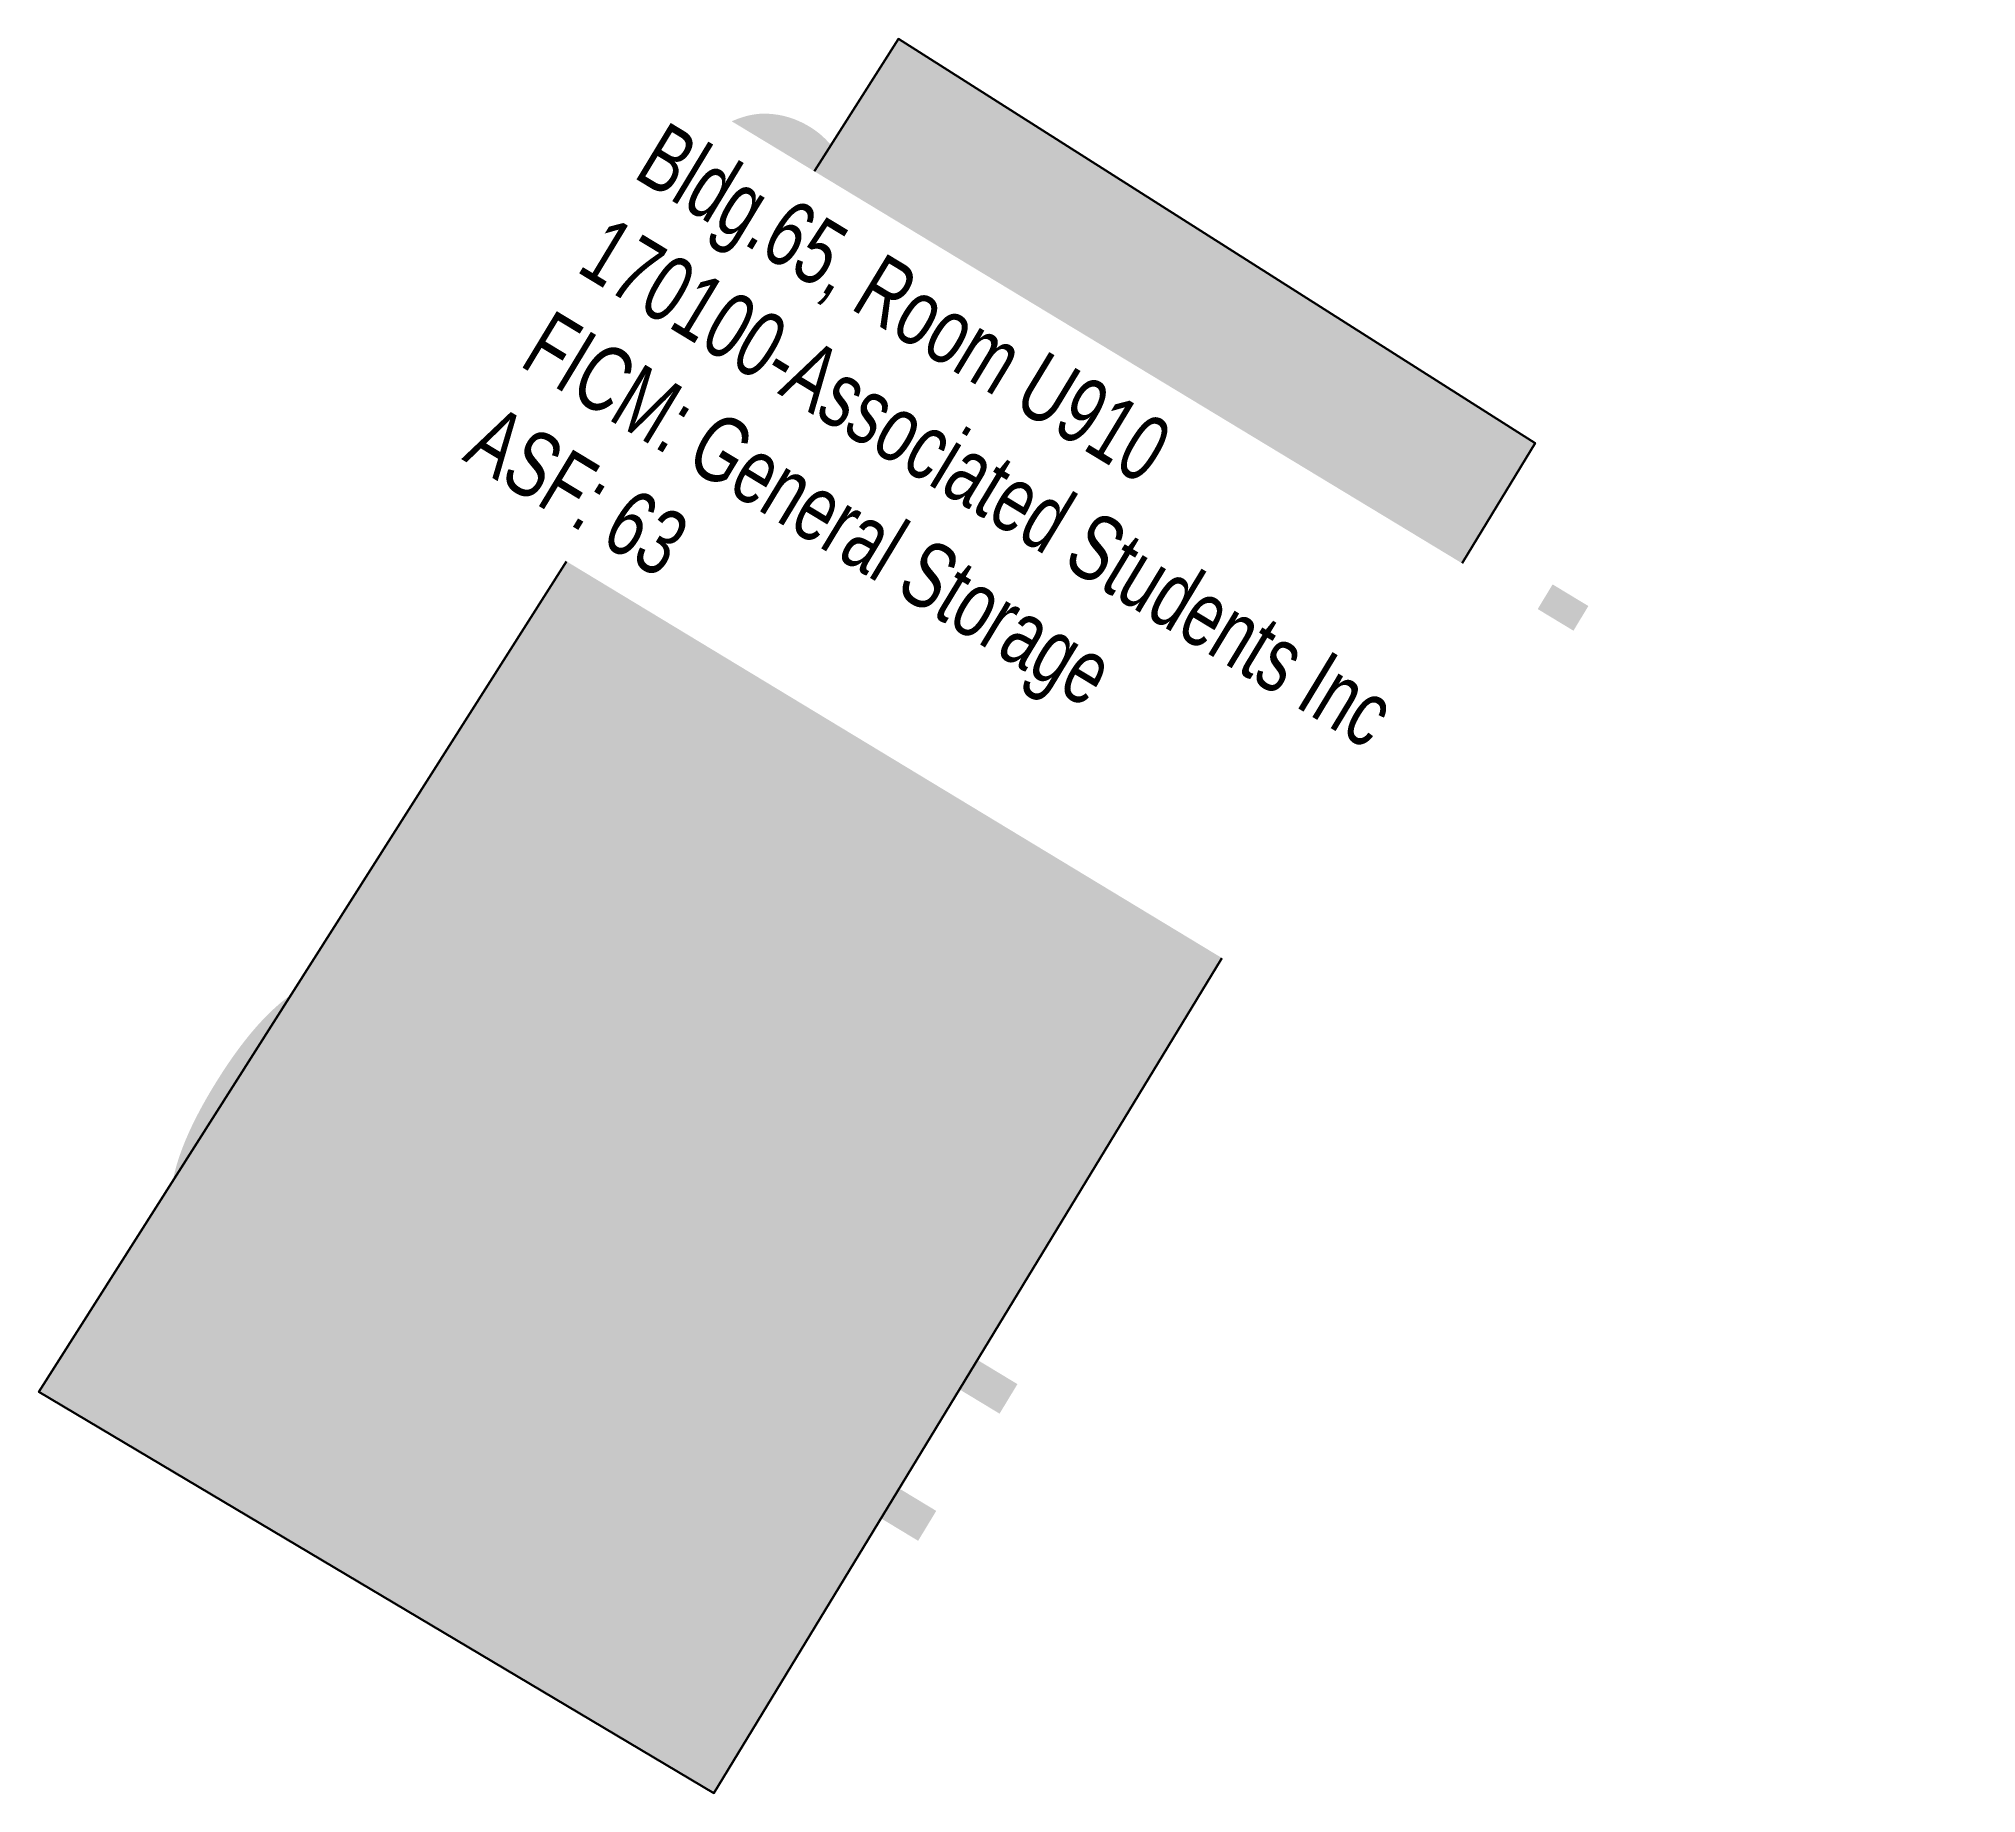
# Model space of a CAD drawing. Header units: inches. Extents: x 69219709 to 69219876, y 27673773 to 27673925.
import ezdxf
from ezdxf.enums import TextEntityAlignment as Align

# ---------------------------------------------------------------- set-up
doc = ezdxf.new("R2010")
doc.units = ezdxf.units.IN
doc.header["$MEASUREMENT"] = 0
for name, color, linetype in [('A-IDEN-RNUM', 7, 'Continuous'), ('A-IDEN-SNUM', 4, 'Continuous'), ('A-IDEN-VNUM', 4, 'Continuous'), ('A-WALL', 5, 'Continuous'), ('AREA-ASSIGN', 7, 'Continuous'), ('AREA-GROSS', 1, 'Continuous'), ('AREA-TEXT', 3, 'Continuous'), ('Rooms-Category-Color', 7, 'Continuous'), ('Rooms-College-Color', 7, 'Continuous'), ('Rooms-Department-Color', 7, 'Continuous'), ('Rooms-Division-Color', 7, 'Continuous'), ('Rooms-Information', 7, 'Continuous')]:
    doc.layers.add(name, color=color, linetype=linetype)
doc.styles.add('CP_AREA', font='arial.ttf', dxfattribs={"height": 15})
doc.styles.add('ID', font='ARIALN.TTF', dxfattribs={"width": 0.85, "height": 0.25})
doc.styles.add('ROOMSNUMBER', font='TXT.SHX', dxfattribs={"height": 1})

msp = doc.modelspace()

# ---------------------------------------------------------------- hatches: boundary and pattern name
at = {"layer": 'Rooms-Category-Color', "true_color": 0xe3c5e1}
msp.add_hatch(color=254, dxfattribs=at).paths.add_polyline_path([(69219783.03, 27673925.36), (69219838.15, 27673890.34), (69219767.05, 27673773.45), (69219708.59, 27673808.2)])
at = {"layer": 'Rooms-College-Color', "true_color": 0xadadad}
msp.add_hatch(color=253, dxfattribs=at).paths.add_polyline_path([(69219783.03, 27673925.36), (69219838.15, 27673890.34), (69219767.05, 27673773.45), (69219708.59, 27673808.2)])
at = {"layer": 'Rooms-Department-Color', "true_color": 0x604aed}
msp.add_hatch(color=173, dxfattribs=at).paths.add_polyline_path([(69219783.03, 27673925.36), (69219838.15, 27673890.34), (69219767.05, 27673773.45), (69219708.59, 27673808.2)])
at = {"layer": 'Rooms-Division-Color', "true_color": 0x604aed}
msp.add_hatch(color=173, dxfattribs=at).paths.add_polyline_path([(69219783.03, 27673925.36), (69219838.15, 27673890.34), (69219767.05, 27673773.45), (69219708.59, 27673808.2)])

# ---------------------------------------------------------------- linework, layer by layer
at = {"layer": 'A-WALL'}
msp.add_lwpolyline([(69219767.05, 27673773.45), (69219838.15, 27673890.34), (69219783.03, 27673925.36), (69219708.59, 27673808.2), (69219767.05, 27673773.45)], dxfattribs=at)
at = {"layer": 'AREA-ASSIGN'}
msp.add_lwpolyline([(69219783.03, 27673925.36), (69219838.15, 27673890.34), (69219767.05, 27673773.45), (69219708.59, 27673808.2)], close=True, dxfattribs=at)
at = {"layer": 'AREA-GROSS'}
msp.add_lwpolyline([(69219783.03, 27673925.36), (69219838.15, 27673890.34), (69219767.05, 27673773.45), (69219708.59, 27673808.2)], close=True, dxfattribs=at)

# ---------------------------------------------------------------- texts
at = {"layer": 'A-IDEN-RNUM', "style": 'ROOMSNUMBER'}
msp.add_text('0910-00', height=1.2, rotation=307.3886, dxfattribs=at).set_placement((69219787.41, 27673875.77), align=Align.MIDDLE)
at = {"layer": 'A-IDEN-SNUM', "style": 'ROOMSNUMBER'}
msp.add_text('0650U91000', height=1.2, rotation=307.3886, dxfattribs=at).set_placement((69219789.64, 27673877.47), align=Align.MIDDLE)
at = {"layer": 'A-IDEN-VNUM', "style": 'ID', "width": 0.85}
msp.add_text('065U', height=40, rotation=328.8186, dxfattribs=at).set_placement((69219795.16, 27673881.69), align=Align.MIDDLE)
at = {"layer": 'AREA-TEXT', "style": 'CP_AREA', "width": 0.75}
msp.add_text('64 SF', height=27, rotation=328.8186, dxfattribs=at).set_placement((69219755.03, 27673816.27), align=Align.MIDDLE_CENTER)

# ---------------------------------------------------------------- next in the draw order: texts
at = {"layer": 'Rooms-Information', "insert": (69219745.12, 27673888.9), "char_height": 5.7143, "width": 128, "attachment_point": 7, "rotation": 328.8186, "style": 'ID', "bg_fill": 3, "box_fill_scale": 1.5, "bg_fill_color": 256, "bg_fill_true_color": 13158600, "bg_fill_transparency": 0}
msp.add_mtext('Bldg.65, Room U910^M^J170100-Associated Students Inc^M^JFICM: General Storage^M^JASF: 63', dxfattribs=at)

doc.saveas('drawing.dxf')
